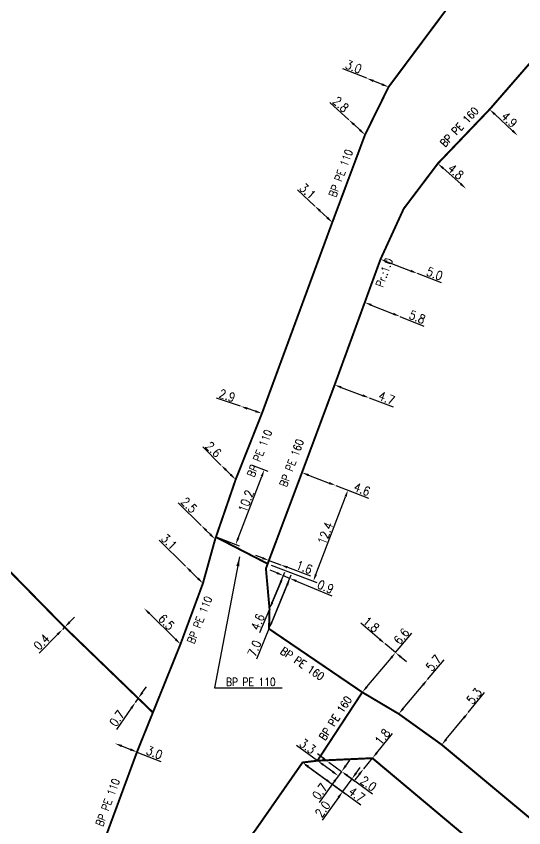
# Model space of a CAD drawing. Header units: millimetres. Extents: x 184998 to 186003, y 126995 to 128002.
# Drawn here: x 185607.6 to 185672.2, y 127689.2 to 127792.5 of the extents above; entities that cross this region are included whole.
import ezdxf
from ezdxf.enums import TextEntityAlignment as Align

# ---------------------------------------------------------------- set-up
doc = ezdxf.new("R2010")
doc.units = ezdxf.units.MM
doc.header["$PDMODE"] = 34
doc.linetypes.add('L_25_PE', pattern=[2000, 1000, 1000])
doc.layers.get('DEFPOINTS').update_dxf_attribs({"linetype": 'CONTINUOUS'})
doc.layers.add('L_150', color=1, linetype='CONTINUOUS')
doc.styles.get("Standard").update_dxf_attribs({"font": 'romans.shx', "width": 0.85})
doc.dimstyles.get("Standard").update_dxf_attribs({"dimtxt": 1.5, "dimasz": 1.2, "dimexe": 0.625, "dimexo": 0.625, "dimgap": 0.25, "dimtad": 1, "dimdec": 1, "dimzin": 0, "dimdsep": 46, "dimtxsty": 'Standard', "dimcen": -0.5, "dimadec": 0, "dimazin": 0, "dimtfac": 1, "dimtdec": 1, "dimtmove": 0, "dimatfit": 3, "dimfxl": 0, "dimtolj": 1, "dimtzin": 0, "dimarcsym": 0})

# ---------------------------------------------------------------- blocks, each defined once
blk = doc.blocks.new('*D429')
at = {"layer": 'DEFPOINTS', "color": 0, "linetype": 'Continuous', "transparency": 16777216}
for p in [(185652.22, 127784.65), (185652.22, 127784.65), (185655.01, 127783.54)]:
    blk.add_point(p, dxfattribs=at)
at = {"layer": 'L_150', "color": 0, "linetype": 'Continuous', "lineweight": -2, "transparency": 16777216}
for p, q in [((185652.22, 127784.65), (185649.17, 127785.85)), ((185654.17, 127783.87), (185653.05, 127784.31))]:
    blk.add_line(p, q, dxfattribs=at)
at = {"layer": 'L_150', "color": 0, "linetype": 'Continuous', "transparency": 16777216}
for points in [[(185653.11, 127784.45), (185653, 127784.18), (185652.22, 127784.65)], [(185654.22, 127784.01), (185654.11, 127783.73), (185655.01, 127783.54)]]:
    blk.add_solid(points, dxfattribs=at)
at = {"layer": 'L_150', "color": 0, "linetype": 'Continuous', "transparency": 16777216, "insert": (185650.55, 127786.11), "char_height": 1.125, "attachment_point": 5, "rotation": 338.4624}
blk.add_mtext('\\A1;3.0', dxfattribs=at)
blk = doc.blocks.new('*D430')
at = {"layer": 'DEFPOINTS', "color": 0, "linetype": 'Continuous', "transparency": 16777216}
for p in [(185667.87, 127780.68), (185671.45, 127777.35), (185671.45, 127777.35)]:
    blk.add_point(p, dxfattribs=at)
at = {"layer": 'L_150', "color": 0, "linetype": 'Continuous', "lineweight": -2, "transparency": 16777216}
blk.add_line((185668.52, 127780.07), (185670.79, 127777.96), dxfattribs=at)
at = {"layer": 'L_150', "color": 0, "linetype": 'Continuous', "transparency": 16777216}
for points in [[(185668.63, 127780.18), (185668.42, 127779.96), (185667.87, 127780.68)], [(185670.9, 127778.07), (185670.69, 127777.85), (185671.45, 127777.35)]]:
    blk.add_solid(points, dxfattribs=at)
at = {"layer": 'L_150', "color": 0, "linetype": 'Continuous', "transparency": 16777216, "insert": (185670.37, 127779.38), "char_height": 1.125, "attachment_point": 5, "rotation": 317.0753}
blk.add_mtext('\\A1;4.9', dxfattribs=at)
blk = doc.blocks.new('*D431')
at = {"layer": 'DEFPOINTS', "color": 0, "linetype": 'Continuous', "transparency": 16777216}
for p in [(185649.95, 127779.35), (185649.95, 127779.35), (185652.01, 127777.45)]:
    blk.add_point(p, dxfattribs=at)
at = {"layer": 'L_150', "color": 0, "linetype": 'Continuous', "lineweight": -2, "transparency": 16777216}
for p, q in [((185649.95, 127779.35), (185647.54, 127781.57)), ((185651.35, 127778.06), (185650.61, 127778.74))]:
    blk.add_line(p, q, dxfattribs=at)
at = {"layer": 'L_150', "color": 0, "linetype": 'Continuous', "transparency": 16777216}
for points in [[(185650.72, 127778.85), (185650.51, 127778.63), (185649.95, 127779.35)], [(185651.45, 127778.17), (185651.25, 127777.95), (185652.01, 127777.45)]]:
    blk.add_solid(points, dxfattribs=at)
at = {"layer": 'L_150', "color": 0, "linetype": 'Continuous', "transparency": 16777216, "insert": (185648.92, 127781.32), "char_height": 1.125, "attachment_point": 5, "rotation": 317.32}
blk.add_mtext('\\A1;2.8', dxfattribs=at)
blk = doc.blocks.new('*D432')
at = {"layer": 'DEFPOINTS', "color": 0, "linetype": 'Continuous', "transparency": 16777216}
for p in [(185645.62, 127768.38), (185645.62, 127768.38), (185647.84, 127766.3)]:
    blk.add_point(p, dxfattribs=at)
at = {"layer": 'L_150', "color": 0, "linetype": 'Continuous', "lineweight": -2, "transparency": 16777216}
for p, q in [((185645.62, 127768.38), (185643.42, 127770.44)), ((185647.19, 127766.91), (185646.27, 127767.77)), ((185648.16, 127766.64), (185648.16, 127766.64))]:
    blk.add_line(p, q, dxfattribs=at)
at = {"layer": 'L_150', "color": 0, "linetype": 'Continuous', "transparency": 16777216}
for points in [[(185646.38, 127767.88), (185646.17, 127767.66), (185645.62, 127768.38)], [(185647.29, 127767.02), (185647.08, 127766.8), (185647.84, 127766.3)]]:
    blk.add_solid(points, dxfattribs=at)
at = {"layer": 'L_150', "color": 0, "linetype": 'Continuous', "transparency": 16777216, "insert": (185644.7, 127770.26), "char_height": 1.125, "attachment_point": 5, "rotation": 316.9042}
blk.add_mtext('\\A1;3.1', dxfattribs=at)
blk = doc.blocks.new('*D433')
at = {"layer": 'DEFPOINTS', "color": 0, "linetype": 'Continuous', "transparency": 16777216}
for p in [(185661.28, 127773.79), (185664.87, 127770.59), (185664.87, 127770.59)]:
    blk.add_point(p, dxfattribs=at)
at = {"layer": 'L_150', "color": 0, "linetype": 'Continuous', "lineweight": -2, "transparency": 16777216}
blk.add_line((185661.95, 127773.19), (185664.19, 127771.19), dxfattribs=at)
at = {"layer": 'L_150', "color": 0, "linetype": 'Continuous', "transparency": 16777216}
for points in [[(185662.05, 127773.3), (185661.85, 127773.08), (185661.28, 127773.79)], [(185664.29, 127771.31), (185664.09, 127771.08), (185664.87, 127770.59)]]:
    blk.add_solid(points, dxfattribs=at)
at = {"layer": 'L_150', "color": 0, "linetype": 'Continuous', "transparency": 16777216, "insert": (185663.57, 127772.75), "char_height": 1.125, "attachment_point": 5, "rotation": 318.322}
blk.add_mtext('\\A1;4.8', dxfattribs=at)
blk = doc.blocks.new('*D434')
at = {"layer": 'DEFPOINTS', "color": 0, "linetype": 'Continuous', "transparency": 16777216}
for p in [(185653.98, 127761.6), (185658.65, 127759.81), (185658.65, 127759.81)]:
    blk.add_point(p, dxfattribs=at)
at = {"layer": 'L_150', "color": 0, "linetype": 'Continuous', "lineweight": -2, "transparency": 16777216}
for p, q in [((185654.82, 127761.28), (185657.81, 127760.13)), ((185658.65, 127759.81), (185661.71, 127758.63))]:
    blk.add_line(p, q, dxfattribs=at)
at = {"layer": 'L_150', "color": 0, "linetype": 'Continuous', "transparency": 16777216}
for points in [[(185654.88, 127761.42), (185654.77, 127761.14), (185653.98, 127761.6)], [(185657.87, 127760.27), (185657.76, 127759.99), (185658.65, 127759.81)]]:
    blk.add_solid(points, dxfattribs=at)
at = {"layer": 'L_150', "color": 0, "linetype": 'Continuous', "transparency": 16777216, "insert": (185660.87, 127759.76), "char_height": 1.125, "attachment_point": 5, "rotation": 338.9737}
blk.add_mtext('\\A1;5.0', dxfattribs=at)
blk = doc.blocks.new('*D435')
at = {"layer": 'DEFPOINTS', "color": 0, "linetype": 'Continuous', "transparency": 16777216}
for p in [(185651.98, 127756.11), (185656.45, 127754.32), (185656.45, 127754.32)]:
    blk.add_point(p, dxfattribs=at)
at = {"layer": 'L_150', "color": 0, "linetype": 'Continuous', "lineweight": -2, "transparency": 16777216}
for p, q in [((185652.81, 127755.77), (185655.61, 127754.65)), ((185656.45, 127754.32), (185659.49, 127753.1))]:
    blk.add_line(p, q, dxfattribs=at)
at = {"layer": 'L_150', "color": 0, "linetype": 'Continuous', "transparency": 16777216}
for points in [[(185652.87, 127755.91), (185652.76, 127755.64), (185651.98, 127756.11)], [(185655.67, 127754.79), (185655.55, 127754.51), (185656.45, 127754.32)]]:
    blk.add_solid(points, dxfattribs=at)
at = {"layer": 'L_150', "color": 0, "linetype": 'Continuous', "transparency": 16777216, "insert": (185658.66, 127754.24), "char_height": 1.125, "attachment_point": 5, "rotation": 338.1581}
blk.add_mtext('\\A1;5.8', dxfattribs=at)
blk = doc.blocks.new('*D436')
at = {"layer": 'DEFPOINTS', "color": 0, "linetype": 'Continuous', "transparency": 16777216}
for p in [(185648.14, 127745.61), (185652.54, 127743.96), (185652.54, 127743.96)]:
    blk.add_point(p, dxfattribs=at)
at = {"layer": 'L_150', "color": 0, "linetype": 'Continuous', "lineweight": -2, "transparency": 16777216}
for p, q in [((185648.98, 127745.29), (185651.7, 127744.27)), ((185652.54, 127743.96), (185655.61, 127742.81))]:
    blk.add_line(p, q, dxfattribs=at)
at = {"layer": 'L_150', "color": 0, "linetype": 'Continuous', "transparency": 16777216}
for points in [[(185649.03, 127745.43), (185648.93, 127745.15), (185648.14, 127745.61)], [(185651.75, 127744.41), (185651.64, 127744.13), (185652.54, 127743.96)]]:
    blk.add_solid(points, dxfattribs=at)
at = {"layer": 'L_150', "color": 0, "linetype": 'Continuous', "transparency": 16777216, "insert": (185654.76, 127743.93), "char_height": 1.125, "attachment_point": 5, "rotation": 339.4594}
blk.add_mtext('\\A1;4.7', dxfattribs=at)
blk = doc.blocks.new('*D437')
at = {"layer": 'DEFPOINTS', "color": 0, "linetype": 'Continuous', "transparency": 16777216}
for p in [(185643.98, 127734.44), (185648.29, 127732.79), (185648.29, 127732.79)]:
    blk.add_point(p, dxfattribs=at)
at = {"layer": 'L_150', "color": 0, "linetype": 'Continuous', "lineweight": -2, "transparency": 16777216}
for p, q in [((185643.81, 127734), (185643.81, 127734)), ((185644.82, 127734.12), (185647.45, 127733.11)), ((185648.12, 127732.35), (185648.12, 127732.35)), ((185648.29, 127732.79), (185652.46, 127731.19))]:
    blk.add_line(p, q, dxfattribs=at)
at = {"layer": 'L_150', "color": 0, "linetype": 'Continuous', "transparency": 16777216}
for points in [[(185644.87, 127734.26), (185644.76, 127733.98), (185643.98, 127734.44)], [(185647.5, 127733.25), (185647.4, 127732.97), (185648.29, 127732.79)]]:
    blk.add_solid(points, dxfattribs=at)
at = {"layer": 'L_150', "color": 0, "linetype": 'Continuous', "transparency": 16777216, "insert": (185651.62, 127732.31), "char_height": 1.125, "attachment_point": 5, "rotation": 339.0309}
blk.add_mtext('\\A1;4.6', dxfattribs=at)
blk = doc.blocks.new('*D438')
at = {"layer": 'DEFPOINTS', "color": 0, "linetype": 'Continuous', "transparency": 16777216}
for p in [(185648.29, 127732.8), (185649.84, 127732.21), (185639.61, 127722.83)]:
    blk.add_point(p, dxfattribs=at)
at = {"layer": 'L_150', "color": 0, "linetype": 'Continuous', "lineweight": -2, "transparency": 16777216}
for p, q in [((185648.73, 127732.63), (185650.28, 127732.04)), ((185645.75, 127721.46), (185649.52, 127731.37)), ((185640.05, 127722.66), (185645.87, 127720.45))]:
    blk.add_line(p, q, dxfattribs=at)
at = {"layer": 'L_150', "color": 0, "linetype": 'Continuous', "transparency": 16777216}
for points in [[(185649.38, 127731.42), (185649.66, 127731.32), (185649.84, 127732.21)], [(185645.61, 127721.51), (185645.89, 127721.41), (185645.43, 127720.62)]]:
    blk.add_solid(points, dxfattribs=at)
at = {"layer": 'L_150', "color": 0, "linetype": 'Continuous', "transparency": 16777216, "insert": (185646.95, 127726.71), "char_height": 1.125, "attachment_point": 5, "rotation": 69.1825}
blk.add_mtext('\\A1;12.4', dxfattribs=at)
blk = doc.blocks.new('*D439')
at = {"layer": 'DEFPOINTS', "color": 0, "linetype": 'Continuous', "transparency": 16777216}
for p in [(185636.17, 127742.88), (185636.17, 127742.88), (185638.88, 127741.97)]:
    blk.add_point(p, dxfattribs=at)
at = {"layer": 'L_150', "color": 0, "linetype": 'Continuous', "lineweight": -2, "transparency": 16777216}
for p, q in [((185636.17, 127742.88), (185633.11, 127743.91)), ((185638.02, 127742.26), (185637.03, 127742.6))]:
    blk.add_line(p, q, dxfattribs=at)
at = {"layer": 'L_150', "color": 0, "linetype": 'Continuous', "transparency": 16777216}
for points in [[(185637.08, 127742.74), (185636.98, 127742.45), (185636.17, 127742.88)], [(185638.07, 127742.4), (185637.98, 127742.12), (185638.88, 127741.97)]]:
    blk.add_solid(points, dxfattribs=at)
at = {"layer": 'L_150', "color": 0, "linetype": 'Continuous', "transparency": 16777216, "insert": (185634.46, 127744.25), "char_height": 1.125, "attachment_point": 5, "rotation": 341.4109}
blk.add_mtext('\\A1;2.9', dxfattribs=at)
blk = doc.blocks.new('*D440')
at = {"layer": 'DEFPOINTS', "color": 0, "linetype": 'Continuous', "transparency": 16777216}
for p in [(185633.67, 127735.39), (185633.67, 127735.39), (185635.54, 127733.56)]:
    blk.add_point(p, dxfattribs=at)
at = {"layer": 'L_150', "color": 0, "linetype": 'Continuous', "lineweight": -2, "transparency": 16777216}
for p, q in [((185633.67, 127735.39), (185631.34, 127737.7)), ((185634.9, 127734.19), (185634.31, 127734.76))]:
    blk.add_line(p, q, dxfattribs=at)
at = {"layer": 'L_150', "color": 0, "linetype": 'Continuous', "transparency": 16777216}
for points in [[(185634.42, 127734.87), (185634.21, 127734.66), (185633.67, 127735.39)], [(185635, 127734.29), (185634.79, 127734.08), (185635.54, 127733.56)]]:
    blk.add_solid(points, dxfattribs=at)
at = {"layer": 'L_150', "color": 0, "linetype": 'Continuous', "transparency": 16777216, "insert": (185632.71, 127737.39), "char_height": 1.125, "attachment_point": 5, "rotation": 315.4266}
blk.add_mtext('\\A1;2.6', dxfattribs=at)
blk = doc.blocks.new('*D441')
at = {"layer": 'DEFPOINTS', "color": 0, "linetype": 'Continuous', "transparency": 16777216}
for p in [(185631.15, 127727.71), (185631.15, 127727.71), (185632.93, 127725.96)]:
    blk.add_point(p, dxfattribs=at)
at = {"layer": 'L_150', "color": 0, "linetype": 'Continuous', "lineweight": -2, "transparency": 16777216}
for p, q in [((185631.15, 127727.71), (185628.22, 127730.6)), ((185632.29, 127726.59), (185631.79, 127727.08))]:
    blk.add_line(p, q, dxfattribs=at)
at = {"layer": 'L_150', "color": 0, "linetype": 'Continuous', "transparency": 16777216}
for points in [[(185631.9, 127727.19), (185631.69, 127726.98), (185631.15, 127727.71)], [(185632.39, 127726.7), (185632.18, 127726.48), (185632.93, 127725.96)]]:
    blk.add_solid(points, dxfattribs=at)
at = {"layer": 'L_150', "color": 0, "linetype": 'Continuous', "transparency": 16777216, "insert": (185629.6, 127730.3), "char_height": 1.125, "attachment_point": 5, "rotation": 315.4266}
blk.add_mtext('\\A1;2.5', dxfattribs=at)
blk = doc.blocks.new('*D442')
at = {"layer": 'DEFPOINTS', "color": 0, "linetype": 'Continuous', "transparency": 16777216}
for p in [(185637.2, 127735.56), (185639.18, 127734.8), (185633.02, 127726.23)]:
    blk.add_point(p, dxfattribs=at)
at = {"layer": 'L_150', "color": 0, "linetype": 'Continuous', "lineweight": -2, "transparency": 16777216}
for p, q in [((185637.64, 127735.39), (185639.62, 127734.63)), ((185635.86, 127726.11), (185638.86, 127733.96)), ((185633.46, 127726.07), (185635.98, 127725.1))]:
    blk.add_line(p, q, dxfattribs=at)
at = {"layer": 'L_150', "color": 0, "linetype": 'Continuous', "transparency": 16777216}
for points in [[(185638.72, 127734.01), (185639, 127733.9), (185639.18, 127734.8)], [(185635.72, 127726.17), (185636, 127726.06), (185635.54, 127725.27)]]:
    blk.add_solid(points, dxfattribs=at)
at = {"layer": 'L_150', "color": 0, "linetype": 'Continuous', "transparency": 16777216, "insert": (185636.86, 127730.81), "char_height": 1.125, "attachment_point": 5, "rotation": 69.0651}
blk.add_mtext('\\A1;10.2', dxfattribs=at)
blk = doc.blocks.new('*D443')
at = {"layer": 'DEFPOINTS', "color": 0, "linetype": 'Continuous', "transparency": 16777216}
for p in [(185639.77, 127723.25), (185641.27, 127722.69), (185641.27, 127722.69)]:
    blk.add_point(p, dxfattribs=at)
at = {"layer": 'L_150', "color": 0, "linetype": 'Continuous', "lineweight": -2, "transparency": 16777216}
for p, q in [((185638.93, 127723.57), (185638.09, 127723.88)), ((185639.77, 127723.25), (185641.27, 127722.69)), ((185639.61, 127722.81), (185639.61, 127722.81)), ((185641.11, 127722.25), (185641.11, 127722.25)), ((185642.12, 127722.38), (185645.06, 127721.28))]:
    blk.add_line(p, q, dxfattribs=at)
at = {"layer": 'L_150', "color": 0, "linetype": 'Continuous', "transparency": 16777216}
for points in [[(185638.98, 127723.71), (185638.88, 127723.42), (185639.77, 127723.25)], [(185642.17, 127722.52), (185642.06, 127722.24), (185641.27, 127722.69)]]:
    blk.add_solid(points, dxfattribs=at)
at = {"layer": 'L_150', "color": 0, "linetype": 'Continuous', "transparency": 16777216, "insert": (185644.27, 127722.38), "char_height": 1.125, "attachment_point": 5, "rotation": 339.582}
blk.add_mtext('\\A1;1.6', dxfattribs=at)
blk = doc.blocks.new('*D444')
at = {"layer": 'DEFPOINTS', "color": 0, "linetype": 'Continuous', "transparency": 16777216}
for p in [(185641.61, 127721.32), (185641.61, 127721.32), (185639.85, 127717.07)]:
    blk.add_point(p, dxfattribs=at)
at = {"layer": 'L_150', "color": 0, "linetype": 'Continuous', "lineweight": -2, "transparency": 16777216}
for p, q in [((185641.27, 127720.49), (185640.19, 127717.9)), ((185639.85, 127717.07), (185638.59, 127714.04))]:
    blk.add_line(p, q, dxfattribs=at)
at = {"layer": 'L_150', "color": 0, "linetype": 'Continuous', "transparency": 16777216}
for points in [[(185641.13, 127720.55), (185641.41, 127720.43), (185641.61, 127721.32)], [(185640.06, 127717.96), (185640.33, 127717.84), (185639.85, 127717.07)]]:
    blk.add_solid(points, dxfattribs=at)
at = {"layer": 'L_150', "color": 0, "linetype": 'Continuous', "transparency": 16777216, "insert": (185638.36, 127715.43), "char_height": 1.125, "attachment_point": 5, "rotation": 67.4658}
blk.add_mtext('\\A1;4.6', dxfattribs=at)
blk = doc.blocks.new('*D445')
at = {"layer": 'DEFPOINTS', "color": 0, "linetype": 'Continuous', "transparency": 16777216}
for p in [(185641.61, 127721.32), (185639.85, 127717.07), (185639.78, 127714.55)]:
    blk.add_point(p, dxfattribs=at)
at = {"layer": 'L_150', "color": 0, "linetype": 'Continuous', "lineweight": -2, "transparency": 16777216}
for p, q in [((185640.78, 127721.66), (185639.95, 127722.01)), ((185639.96, 127714.99), (185642.62, 127721.41)), ((185640.03, 127717.5), (185641.79, 127721.75)), ((185641.61, 127721.32), (185642.44, 127720.97)), ((185643.27, 127720.63), (185647.78, 127718.76))]:
    blk.add_line(p, q, dxfattribs=at)
at = {"layer": 'L_150', "color": 0, "linetype": 'Continuous', "transparency": 16777216}
for points in [[(185640.84, 127721.8), (185640.72, 127721.53), (185641.61, 127721.32)], [(185643.33, 127720.77), (185643.22, 127720.49), (185642.44, 127720.97)]]:
    blk.add_solid(points, dxfattribs=at)
at = {"layer": 'L_150', "color": 0, "linetype": 'Continuous', "transparency": 16777216, "insert": (185646.99, 127719.9), "char_height": 1.125, "attachment_point": 5, "rotation": 337.4658}
blk.add_mtext('\\A1;0.9', dxfattribs=at)
blk = doc.blocks.new('*D446')
at = {"layer": 'DEFPOINTS', "color": 0, "linetype": 'Continuous', "transparency": 16777216}
for p in [(185642.44, 127720.97), (185642.44, 127720.97), (185639.78, 127714.55)]:
    blk.add_point(p, dxfattribs=at)
at = {"layer": 'L_150', "color": 0, "linetype": 'Continuous', "lineweight": -2, "transparency": 16777216}
for p, q in [((185642.1, 127720.14), (185640.13, 127715.39)), ((185639.78, 127714.55), (185638.17, 127710.67))]:
    blk.add_line(p, q, dxfattribs=at)
at = {"layer": 'L_150', "color": 0, "linetype": 'Continuous', "transparency": 16777216}
for points in [[(185641.96, 127720.2), (185642.24, 127720.09), (185642.44, 127720.97)], [(185639.99, 127715.44), (185640.26, 127715.33), (185639.78, 127714.55)]]:
    blk.add_solid(points, dxfattribs=at)
at = {"layer": 'L_150', "color": 0, "linetype": 'Continuous', "transparency": 16777216, "insert": (185637.93, 127712.06), "char_height": 1.125, "attachment_point": 5, "rotation": 67.4658}
blk.add_mtext('\\A1;7.0', dxfattribs=at)
blk = doc.blocks.new('*D447')
at = {"layer": 'DEFPOINTS', "color": 0, "linetype": 'Continuous', "transparency": 16777216}
for p in [(185654.56, 127712.65), (185654.56, 127712.65), (185655.9, 127711.52)]:
    blk.add_point(p, dxfattribs=at)
at = {"layer": 'L_150', "color": 0, "linetype": 'Continuous', "lineweight": -2, "transparency": 16777216}
for p, q in [((185653.87, 127713.23), (185651.46, 127715.25)), ((185655.9, 127711.52), (185654.56, 127712.65)), ((185656.59, 127710.95), (185657.28, 127710.37))]:
    blk.add_line(p, q, dxfattribs=at)
at = {"layer": 'L_150', "color": 0, "linetype": 'Continuous', "transparency": 16777216}
for points in [[(185653.96, 127713.34), (185653.77, 127713.11), (185654.56, 127712.65)], [(185656.68, 127711.06), (185656.49, 127710.83), (185655.9, 127711.52)]]:
    blk.add_solid(points, dxfattribs=at)
at = {"layer": 'L_150', "color": 0, "linetype": 'Continuous', "transparency": 16777216, "insert": (185652.8, 127715.1), "char_height": 1.125, "attachment_point": 5, "rotation": 320.0085}
blk.add_mtext('\\A1;1.8', dxfattribs=at)
blk = doc.blocks.new('*D448')
at = {"layer": 'DEFPOINTS', "color": 0, "linetype": 'Continuous', "transparency": 16777216}
for p in [(185655.9, 127711.52), (185655.9, 127711.52), (185651.66, 127706.47)]:
    blk.add_point(p, dxfattribs=at)
at = {"layer": 'L_150', "color": 0, "linetype": 'Continuous', "lineweight": -2, "transparency": 16777216}
for p, q in [((185655.9, 127711.52), (185657.98, 127714)), ((185652.24, 127707.16), (185655.32, 127710.83))]:
    blk.add_line(p, q, dxfattribs=at)
at = {"layer": 'L_150', "color": 0, "linetype": 'Continuous', "transparency": 16777216}
for points in [[(185655.21, 127710.93), (185655.44, 127710.74), (185655.9, 127711.52)], [(185652.12, 127707.25), (185652.35, 127707.06), (185651.66, 127706.47)]]:
    blk.add_solid(points, dxfattribs=at)
at = {"layer": 'L_150', "color": 0, "linetype": 'Continuous', "transparency": 16777216, "insert": (185656.65, 127713.59), "char_height": 1.125, "attachment_point": 5, "rotation": 50.0085}
blk.add_mtext('\\A1;6.6', dxfattribs=at)
blk = doc.blocks.new('*D466')
at = {"layer": 'DEFPOINTS', "color": 0, "linetype": 'Continuous', "transparency": 16777216}
for p in [(185649.03, 127696.38), (185649.03, 127696.38), (185648.62, 127695.82)]:
    blk.add_point(p, dxfattribs=at)
at = {"layer": 'L_150', "color": 0, "linetype": 'Continuous', "lineweight": -2, "transparency": 16777216}
for p, q in [((185649.56, 127697.11), (185650.09, 127697.84)), ((185649.03, 127696.38), (185648.62, 127695.82)), ((185648.09, 127695.09), (185646.17, 127692.44))]:
    blk.add_line(p, q, dxfattribs=at)
at = {"layer": 'L_150', "color": 0, "linetype": 'Continuous', "transparency": 16777216}
for points in [[(185649.44, 127697.2), (185649.68, 127697.03), (185649.03, 127696.38)], [(185647.97, 127695.18), (185648.21, 127695), (185648.62, 127695.82)]]:
    blk.add_solid(points, dxfattribs=at)
at = {"layer": 'L_150', "color": 0, "linetype": 'Continuous', "transparency": 16777216, "insert": (185646.26, 127693.84), "char_height": 1.125, "attachment_point": 5, "rotation": 54.0516}
blk.add_mtext('\\A1;0.7', dxfattribs=at)
blk = doc.blocks.new('*D467')
at = {"layer": 'DEFPOINTS', "color": 0, "linetype": 'Continuous', "transparency": 16777216}
for p in [(185645.95, 127697.76), (185649.03, 127696.38), (185648.62, 127695.82)]:
    blk.add_point(p, dxfattribs=at)
at = {"layer": 'L_150', "color": 0, "linetype": 'Continuous', "lineweight": -2, "transparency": 16777216}
for p, q in [((185645.95, 127697.76), (185643.29, 127699.68)), ((185647.89, 127696.35), (185646.68, 127697.23)), ((185648.75, 127696.01), (185648.34, 127695.44))]:
    blk.add_line(p, q, dxfattribs=at)
at = {"layer": 'L_150', "color": 0, "linetype": 'Continuous', "transparency": 16777216}
for points in [[(185646.76, 127697.35), (185646.59, 127697.11), (185645.95, 127697.76)], [(185647.98, 127696.47), (185647.8, 127696.23), (185648.62, 127695.82)]]:
    blk.add_solid(points, dxfattribs=at)
at = {"layer": 'L_150', "color": 0, "linetype": 'Continuous', "transparency": 16777216, "insert": (185644.7, 127699.59), "char_height": 1.125, "attachment_point": 5, "rotation": 324.0516}
blk.add_mtext('\\A1;3.3', dxfattribs=at)
blk = doc.blocks.new('*D468')
at = {"layer": 'DEFPOINTS', "color": 0, "linetype": 'Continuous', "transparency": 16777216}
for p in [(185644.05, 127697.53), (185649.03, 127696.38), (185650.33, 127695.44)]:
    blk.add_point(p, dxfattribs=at)
at = {"layer": 'L_150', "color": 0, "linetype": 'Continuous', "lineweight": -2, "transparency": 16777216}
for p, q in [((185644.43, 127697.25), (185649.54, 127693.54)), ((185649.41, 127696.11), (185650.71, 127695.16)), ((185650.86, 127696.17), (185651.39, 127696.9)), ((185650.33, 127695.44), (185649.16, 127693.82)), ((185648.63, 127693.09), (185646.53, 127690.19))]:
    blk.add_line(p, q, dxfattribs=at)
at = {"layer": 'L_150', "color": 0, "linetype": 'Continuous', "transparency": 16777216}
for points in [[(185650.74, 127696.26), (185650.98, 127696.08), (185650.33, 127695.44)], [(185648.51, 127693.18), (185648.75, 127693), (185649.16, 127693.82)]]:
    blk.add_solid(points, dxfattribs=at)
at = {"layer": 'L_150', "color": 0, "linetype": 'Continuous', "transparency": 16777216, "insert": (185646.62, 127691.59), "char_height": 1.125, "attachment_point": 5, "rotation": 54.0516}
blk.add_mtext('\\A1;2.0', dxfattribs=at)
blk = doc.blocks.new('*D469')
at = {"layer": 'DEFPOINTS', "color": 0, "linetype": 'Continuous', "transparency": 16777216}
for p in [(185644.05, 127697.53), (185647.86, 127694.77), (185647.86, 127694.77)]:
    blk.add_point(p, dxfattribs=at)
at = {"layer": 'L_150', "color": 0, "linetype": 'Continuous', "lineweight": -2, "transparency": 16777216}
for p, q in [((185643.78, 127697.15), (185643.78, 127697.15)), ((185644.78, 127697), (185647.13, 127695.29)), ((185647.58, 127694.39), (185647.58, 127694.39)), ((185647.86, 127694.77), (185651.47, 127692.14))]:
    blk.add_line(p, q, dxfattribs=at)
at = {"layer": 'L_150', "color": 0, "linetype": 'Continuous', "transparency": 16777216}
for points in [[(185644.87, 127697.12), (185644.69, 127696.88), (185644.05, 127697.53)], [(185647.21, 127695.42), (185647.04, 127695.17), (185647.86, 127694.77)]]:
    blk.add_solid(points, dxfattribs=at)
at = {"layer": 'L_150', "color": 0, "linetype": 'Continuous', "transparency": 16777216, "insert": (185650.95, 127693.45), "char_height": 1.125, "attachment_point": 5, "rotation": 324.0516}
blk.add_mtext('\\A1;4.7', dxfattribs=at)
blk = doc.blocks.new('*D472')
at = {"layer": 'DEFPOINTS', "color": 0, "linetype": 'Continuous', "transparency": 16777216}
for p in [(185620.18, 127699.96), (185620.18, 127699.96), (185622.97, 127698.86)]:
    blk.add_point(p, dxfattribs=at)
at = {"layer": 'L_150', "color": 0, "linetype": 'Continuous', "lineweight": -2, "transparency": 16777216}
for p, q in [((185621.02, 127699.63), (185622.14, 127699.19)), ((185622.97, 127698.86), (185626.02, 127697.65))]:
    blk.add_line(p, q, dxfattribs=at)
at = {"layer": 'L_150', "color": 0, "linetype": 'Continuous', "transparency": 16777216}
for points in [[(185621.08, 127699.77), (185620.97, 127699.49), (185620.18, 127699.96)], [(185622.19, 127699.33), (185622.08, 127699.05), (185622.97, 127698.86)]]:
    blk.add_solid(points, dxfattribs=at)
at = {"layer": 'L_150', "color": 0, "linetype": 'Continuous', "transparency": 16777216, "insert": (185625.19, 127698.79), "char_height": 1.125, "attachment_point": 5, "rotation": 338.4701}
blk.add_mtext('\\A1;3.0', dxfattribs=at)
blk = doc.blocks.new('*D489')
at = {"layer": 'DEFPOINTS', "color": 0, "linetype": 'Continuous', "transparency": 16777216}
for p in [(185629.16, 127722.52), (185629.16, 127722.52), (185631.37, 127720.34)]:
    blk.add_point(p, dxfattribs=at)
at = {"layer": 'L_150', "color": 0, "linetype": 'Continuous', "lineweight": -2, "transparency": 16777216}
for p, q in [((185629.16, 127722.52), (185625.79, 127725.84)), ((185628.83, 127722.18), (185628.83, 127722.18)), ((185630.73, 127720.97), (185629.8, 127721.89)), ((185631.04, 127720.01), (185631.04, 127720.01))]:
    blk.add_line(p, q, dxfattribs=at)
at = {"layer": 'L_150', "color": 0, "linetype": 'Continuous', "transparency": 16777216}
for points in [[(185629.91, 127721.99), (185629.7, 127721.78), (185629.16, 127722.52)], [(185630.84, 127721.08), (185630.62, 127720.87), (185631.37, 127720.34)]]:
    blk.add_solid(points, dxfattribs=at)
at = {"layer": 'L_150', "color": 0, "linetype": 'Continuous', "transparency": 16777216, "insert": (185627.06, 127725.64), "char_height": 1.125, "attachment_point": 5, "rotation": 315.4266}
blk.add_mtext('\\A1;3.1', dxfattribs=at)
blk = doc.blocks.new('*D490')
at = {"layer": 'DEFPOINTS', "color": 0, "linetype": 'Continuous', "transparency": 16777216}
for p in [(185623.88, 127717.16), (185623.88, 127717.16), (185628.51, 127712.6)]:
    blk.add_point(p, dxfattribs=at)
at = {"layer": 'L_150', "color": 0, "linetype": 'Continuous', "lineweight": -2, "transparency": 16777216}
blk.add_line((185627.87, 127713.23), (185624.52, 127716.53), dxfattribs=at)
at = {"layer": 'L_150', "color": 0, "linetype": 'Continuous', "transparency": 16777216}
for points in [[(185624.63, 127716.63), (185624.42, 127716.42), (185623.88, 127717.16)], [(185627.98, 127713.34), (185627.77, 127713.12), (185628.51, 127712.6)]]:
    blk.add_solid(points, dxfattribs=at)
at = {"layer": 'L_150', "color": 0, "linetype": 'Continuous', "transparency": 16777216, "insert": (185626.72, 127715.41), "char_height": 1.125, "attachment_point": 5, "rotation": 315.4266}
blk.add_mtext('\\A1;6.5', dxfattribs=at)
blk = doc.blocks.new('*D530')
at = {"layer": 'DEFPOINTS', "color": 0, "linetype": 'Continuous', "transparency": 16777216}
for p in [(185659.97, 127708.11), (185659.97, 127708.11), (185656.3, 127703.72)]:
    blk.add_point(p, dxfattribs=at)
at = {"layer": 'L_150', "color": 0, "linetype": 'Continuous', "lineweight": -2, "transparency": 16777216}
for p, q in [((185659.97, 127708.11), (185662.08, 127710.62)), ((185656.88, 127704.41), (185659.4, 127707.42))]:
    blk.add_line(p, q, dxfattribs=at)
at = {"layer": 'L_150', "color": 0, "linetype": 'Continuous', "transparency": 16777216}
for points in [[(185659.28, 127707.51), (185659.51, 127707.32), (185659.97, 127708.11)], [(185656.76, 127704.51), (185656.99, 127704.32), (185656.3, 127703.72)]]:
    blk.add_solid(points, dxfattribs=at)
at = {"layer": 'L_150', "color": 0, "linetype": 'Continuous', "transparency": 16777216, "insert": (185660.74, 127710.19), "char_height": 1.125, "attachment_point": 5, "rotation": 50.0085}
blk.add_mtext('\\A1;5.7', dxfattribs=at)
blk = doc.blocks.new('*D531')
at = {"layer": 'DEFPOINTS', "color": 0, "linetype": 'Continuous', "transparency": 16777216}
for p in [(185665.16, 127703.9), (185665.16, 127703.9), (185661.78, 127699.79)]:
    blk.add_point(p, dxfattribs=at)
at = {"layer": 'L_150', "color": 0, "linetype": 'Continuous', "lineweight": -2, "transparency": 16777216}
for p, q in [((185665.16, 127703.9), (185667.24, 127706.43)), ((185662.36, 127700.48), (185664.59, 127703.2))]:
    blk.add_line(p, q, dxfattribs=at)
at = {"layer": 'L_150', "color": 0, "linetype": 'Continuous', "transparency": 16777216}
for points in [[(185664.47, 127703.3), (185664.71, 127703.11), (185665.16, 127703.9)], [(185662.24, 127700.58), (185662.47, 127700.39), (185661.78, 127699.79)]]:
    blk.add_solid(points, dxfattribs=at)
at = {"layer": 'L_150', "color": 0, "linetype": 'Continuous', "transparency": 16777216, "insert": (185665.91, 127705.99), "char_height": 1.125, "attachment_point": 5, "rotation": 50.5872}
blk.add_mtext('\\A1;5.3', dxfattribs=at)
blk = doc.blocks.new('*D538')
at = {"layer": 'DEFPOINTS', "color": 0, "linetype": 'Continuous', "transparency": 16777216}
for p in [(185652.95, 127698.08), (185651.84, 127696.72), (185651.84, 127696.72)]:
    blk.add_point(p, dxfattribs=at)
at = {"layer": 'L_150', "color": 0, "linetype": 'Continuous', "lineweight": -2, "transparency": 16777216}
for p, q in [((185653.53, 127698.77), (185655.52, 127701.2)), ((185651.84, 127696.72), (185652.95, 127698.08)), ((185652.59, 127698.37), (185652.59, 127698.37)), ((185651.47, 127697.02), (185651.47, 127697.02)), ((185651.26, 127696.02), (185650.69, 127695.33))]:
    blk.add_line(p, q, dxfattribs=at)
at = {"layer": 'L_150', "color": 0, "linetype": 'Continuous', "transparency": 16777216}
for points in [[(185653.41, 127698.87), (185653.64, 127698.68), (185652.95, 127698.08)], [(185651.15, 127696.12), (185651.38, 127695.93), (185651.84, 127696.72)]]:
    blk.add_solid(points, dxfattribs=at)
at = {"layer": 'L_150', "color": 0, "linetype": 'Continuous', "transparency": 16777216, "insert": (185654.23, 127700.81), "char_height": 1.125, "attachment_point": 5, "rotation": 50.5687}
blk.add_mtext('\\A1;1.8', dxfattribs=at)
blk = doc.blocks.new('*D539')
at = {"layer": 'DEFPOINTS', "color": 0, "linetype": 'Continuous', "transparency": 16777216}
for p in [(185647.39, 127697.57), (185649.03, 127696.38), (185649.03, 127696.38)]:
    blk.add_point(p, dxfattribs=at)
at = {"layer": 'L_150', "color": 0, "linetype": 'Continuous', "lineweight": -2, "transparency": 16777216}
for p, q in [((185646.67, 127698.1), (185645.94, 127698.63)), ((185647.39, 127697.57), (185649.03, 127696.38)), ((185649.76, 127695.86), (185652.96, 127693.53))]:
    blk.add_line(p, q, dxfattribs=at)
at = {"layer": 'L_150', "color": 0, "linetype": 'Continuous', "transparency": 16777216}
for points in [[(185646.75, 127698.22), (185646.58, 127697.98), (185647.39, 127697.57)], [(185649.85, 127695.98), (185649.67, 127695.74), (185649.03, 127696.38)]]:
    blk.add_solid(points, dxfattribs=at)
at = {"layer": 'L_150', "color": 0, "linetype": 'Continuous', "transparency": 16777216, "insert": (185652.44, 127694.84), "char_height": 1.125, "attachment_point": 5, "rotation": 324.0516}
blk.add_mtext('\\A1;2.0', dxfattribs=at)
blk = doc.blocks.new('*D571')
at = {"layer": 'DEFPOINTS', "color": 0, "linetype": 'Continuous', "transparency": 16777216}
for p in [(185623.13, 127705.7), (185622.76, 127705.16), (185622.76, 127705.16)]:
    blk.add_point(p, dxfattribs=at)
at = {"layer": 'L_150', "color": 0, "linetype": 'Continuous', "lineweight": -2, "transparency": 16777216}
for p, q in [((185623.65, 127706.43), (185624.17, 127707.17)), ((185623.13, 127705.7), (185622.76, 127705.16)), ((185622.24, 127704.43), (185620.36, 127701.74))]:
    blk.add_line(p, q, dxfattribs=at)
at = {"layer": 'L_150', "color": 0, "linetype": 'Continuous', "transparency": 16777216}
for points in [[(185623.53, 127706.52), (185623.77, 127706.35), (185623.13, 127705.7)], [(185622.12, 127704.51), (185622.37, 127704.34), (185622.76, 127705.16)]]:
    blk.add_solid(points, dxfattribs=at)
at = {"layer": 'L_150', "color": 0, "linetype": 'Continuous', "transparency": 16777216, "insert": (185620.43, 127703.15), "char_height": 1.125, "attachment_point": 5, "rotation": 54.9804}
blk.add_mtext('\\A1;0.7', dxfattribs=at)
blk = doc.blocks.new('*D811')
at = {"layer": 'DEFPOINTS', "color": 0, "linetype": 'Continuous', "ltscale": 0.5, "transparency": 16777216}
for p in [(185613.76, 127714.75), (185613.48, 127714.47), (185613.48, 127714.47)]:
    blk.add_point(p, dxfattribs=at)
at = {"layer": 'L_150', "color": 0, "linetype": 'Continuous', "lineweight": -2, "ltscale": 0.5, "transparency": 16777216}
for p, q in [((185614.4, 127715.4), (185615.03, 127716.04)), ((185613.76, 127714.75), (185613.48, 127714.47)), ((185612.85, 127713.83), (185610.52, 127711.46))]:
    blk.add_line(p, q, dxfattribs=at)
at = {"layer": 'L_150', "color": 0, "linetype": 'Continuous', "ltscale": 0.5, "transparency": 16777216}
for points in [[(185614.29, 127715.5), (185614.5, 127715.29), (185613.76, 127714.75)], [(185612.74, 127713.93), (185612.96, 127713.72), (185613.48, 127714.47)]]:
    blk.add_solid(points, dxfattribs=at)
at = {"layer": 'L_150', "color": 0, "linetype": 'Continuous', "ltscale": 0.5, "transparency": 16777216, "insert": (185610.83, 127712.85), "char_height": 1.125, "attachment_point": 5, "rotation": 45.3789}
blk.add_mtext('\\A1;0.4', dxfattribs=at)

msp = doc.modelspace()

# ---------------------------------------------------------------- linework, layer by layer
at = {"layer": 'L_150', "linetype": 'L_25_PE', "const_width": 0.25}
for points in [[(185748.22, 127852.34), (185719.53, 127831.31), (185702.81, 127819.29), (185691.35, 127808.01), (185686.55, 127802.61), (185676.54, 127790.64), (185667.87, 127780.68), (185661.28, 127773.79), (185656.93, 127768.03), (185653.98, 127761.6), (185648.14, 127745.61), (185643.98, 127734.44), (185639.77, 127723.25), (185639.39, 127722.22), (185639.85, 127717.07), (185639.78, 127714.55), (185651.66, 127706.47)], [(185625, 127703.89), (185623.13, 127705.7), (185613.76, 127714.75), (185605.36, 127723.31), (185600.97, 127727.69), (185594.84, 127733.47), (185587.67, 127740.68), (185580.69, 127747.09)], [(185639.61, 127722.83), (185633.02, 127726.23)], [(185651.66, 127706.47), (185645.95, 127697.76), (185644.05, 127697.53), (185638.1, 127688.99), (185629.33, 127677.33), (185617.56, 127660.86), (185610.26, 127665.94)], [(185722.45, 127686.59), (185722.23, 127686.33), (185720.09, 127683.8), (185713.46, 127675.88), (185704.58, 127664.87), (185700.11, 127668.18), (185689.5, 127676.75), (185686.26, 127679.61), (185676.29, 127687.86), (185672.79, 127690.62), (185661.78, 127699.79), (185656.3, 127703.72), (185651.66, 127706.47)], [(185645.95, 127697.76), (185652.95, 127698.08), (185667.04, 127686.26), (185680.65, 127674.96), (185695.53, 127662.89), (185699.06, 127659.85), (185704.9, 127654.91), (185708.95, 127656.05), (185709.99, 127655.21), (185715.86, 127650.74), (185724.92, 127643.16), (185739.76, 127631.22), (185746.29, 127625.5), (185749.8, 127622.59)]]:
    msp.add_lwpolyline(points, dxfattribs=at)
at = {"layer": 'L_150', "linetype": 'L_25_PE', "ltscale": 0.5, "const_width": 0.25}
msp.add_lwpolyline([(185664.95, 127796.86), (185655.01, 127783.54), (185652.01, 127777.45), (185647.84, 127766.3), (185638.88, 127741.97), (185635.54, 127733.56), (185632.93, 127725.96), (185631.37, 127720.34), (185628.51, 127712.6), (185628.51, 127712.6), (185622.97, 127698.86), (185615.4, 127678.35)], dxfattribs=at)

# ---------------------------------------------------------------- texts
at = {"layer": 'L_150', "linetype": 'L_25_PE', "width": 0.85}
for s, rotation, p in [('BP PE 160', 46.3322, (185664.02, 127778.45)), ('BP PE 110', 69.6532, (185648.92, 127772.56)), ('Pr.:1.0', 69.9223, (185654.46, 127759.91)), ('BP PE 110', 68.3323, (185638.58, 127736.9)), ('BP PE 160', 69.5656, (185642.66, 127735.67)), ('BP PE 110', 68.3323, (185630.95, 127715.69)), ('BP PE 160', 325.7495, (185644.03, 127710.11)), ('BP PE 160', 56.7581, (185648.23, 127703.17)), ('BP PE 110', 69.7188, (185619.24, 127692.45))]:
    msp.add_text(s, height=1, rotation=rotation, dxfattribs=at).set_placement(p, align=Align.MIDDLE)
at = {"layer": 'L_150', "linetype": 'Continuous', "insert": (185634.29, 127707.79), "char_height": 1, "attachment_point": 4}
msp.add_mtext('BP PE 110', dxfattribs=at)

# ---------------------------------------------------------------- dimensions: what is measured, and where the dimension line sits
at = {"layer": 'L_150', "linetype": 'Continuous'}
for base, p1, p2, angle, picture, middle in [((185652.22, 127784.65), (185655.01, 127783.54), (185652.22, 127784.65), 338.4624, '*D429', (185650.27, 127785.41)), ((185649.95, 127779.35), (185652.01, 127777.45), (185649.95, 127779.35), 317.32, '*D431', (185648.42, 127780.77)), ((185671.45, 127777.35), (185667.87, 127780.68), (185671.45, 127777.35), 137.0753, '*D430', (185669.86, 127778.83)), ((185664.87, 127770.59), (185661.28, 127773.79), (185664.87, 127770.59), 138.322, '*D433', (185663.07, 127772.19)), ((185645.6167, 127768.3828), (185647.8439, 127766.299), (185645.6167, 127768.3828), 316.9042, '*D432', (185644.1908, 127769.7169)), ((185658.65, 127759.81), (185653.98, 127761.6), (185658.65, 127759.81), 158.9737, '*D434', (185660.6, 127759.06)), ((185652.54, 127743.96), (185648.14, 127745.61), (185652.54, 127743.96), 159.4594, '*D436', (185654.49, 127743.22)), ((185636.175, 127742.8835), (185638.8763, 127741.975), (185636.175, 127742.8835), 341.4109, '*D439', (185634.2163, 127743.5423)), ((185633.67, 127735.39), (185635.54, 127733.56), (185633.67, 127735.39), 315.4266, '*D440', (185632.18, 127736.86)), ((185639.18, 127734.8), (185633.02, 127726.23), (185637.2, 127735.56), 249.0651, '*D442', (185637.56, 127730.54)), ((185648.29, 127732.79), (185643.98, 127734.44), (185648.29, 127732.79), 159.0309, '*D437', (185651.35, 127731.61)), ((185649.84, 127732.21), (185639.61, 127722.83), (185648.29, 127732.8), 249.1825, '*D438', (185647.65, 127726.45)), ((185631.15, 127727.71), (185632.93, 127725.96), (185631.15, 127727.71), 315.4266, '*D441', (185629.07, 127729.76)), ((185629.16, 127722.52), (185631.37, 127720.34), (185629.16, 127722.52), 315.4266, '*D489', (185626.54, 127725.1)), ((185641.27, 127722.69), (185639.77, 127723.25), (185641.27, 127722.69), 159.582, '*D443', (185644.01, 127721.67)), ((185641.61, 127721.32), (185639.78, 127714.55), (185639.85, 127717.07), 337.4658, '*D445', (185646.7, 127719.21)), ((185642.44, 127720.97), (185639.78, 127714.55), (185642.44, 127720.97), 247.4658, '*D446', (185638.63, 127711.77)), ((185641.61, 127721.32), (185639.85, 127717.07), (185641.61, 127721.32), 247.4658, '*D444', (185639.05, 127715.14)), ((185623.88, 127717.16), (185628.51, 127712.6), (185623.88, 127717.16), 315.4266, '*D490', (185626.2, 127714.88)), ((185654.56, 127712.65), (185655.9, 127711.52), (185654.56, 127712.65), 320.0085, '*D447', (185652.32, 127714.53)), ((185655.9, 127711.52), (185651.66, 127706.47), (185655.9, 127711.52), 230.0085, '*D448', (185657.23, 127713.11)), ((185659.97, 127708.11), (185656.3, 127703.72), (185659.97, 127708.11), 230.0085, '*D530', (185661.32, 127709.71)), ((185622.76, 127705.16), (185623.13, 127705.7), (185622.76, 127705.16), 54.9804, '*D571', (185621.04, 127702.72)), ((185665.16, 127703.9), (185661.78, 127699.79), (185665.16, 127703.9), 230.5872, '*D531', (185666.49, 127705.51)), ((185651.84, 127696.72), (185652.95, 127698.08), (185651.84, 127696.72), 50.5687, '*D538', (185654.81, 127700.33)), ((185648.62, 127695.82), (185645.95, 127697.76), (185649.03, 127696.38), 144.0516, '*D467', (185644.26, 127698.98)), ((185620.18, 127699.96), (185622.97, 127698.86), (185620.18, 127699.96), 338.4701, '*D472', (185624.92, 127698.09)), ((185649.03, 127696.38), (185647.39, 127697.57), (185649.03, 127696.38), 144.0516, '*D539', (185652, 127694.23)), ((185647.86, 127694.77), (185644.05, 127697.53), (185647.86, 127694.77), 144.0516, '*D469', (185650.51, 127692.84)), ((185650.33, 127695.44), (185644.05, 127697.53), (185649.03, 127696.38), 234.0516, '*D468', (185647.22, 127691.15)), ((185649.03, 127696.38), (185648.62, 127695.82), (185649.03, 127696.38), 234.0516, '*D466', (185646.86, 127693.4))]:
    dim = msp.add_linear_dim(base=base, p1=p1, p2=p2, angle=angle, dimstyle='Standard', override={"dimscale": 0.75}, dxfattribs=at)
    dim.commit()
    dim.dimension.update_dxf_attribs({"geometry": picture, "text_midpoint": middle, "dimtype": 160})
dim = msp.add_linear_dim(base=(185656.45, 127754.32), p1=(185651.98, 127756.11), p2=(185656.45, 127754.32), angle=158.1581, text='5.8', dimstyle='Standard', override={"dimscale": 0.75}, dxfattribs=at)
dim.commit()
dim.dimension.update_dxf_attribs({"geometry": '*D435', "text_midpoint": (185658.39, 127753.54), "dimtype": 160})
at = {"layer": 'L_150', "linetype": 'Continuous', "ltscale": 0.5}
dim = msp.add_linear_dim(base=(185613.48, 127714.47), p1=(185613.76, 127714.75), p2=(185613.48, 127714.47), angle=45.3789, dimstyle='Standard', override={"dimscale": 0.75}, dxfattribs=at)
dim.commit()
dim.dimension.update_dxf_attribs({"geometry": '*D811', "text_midpoint": (185611.37, 127712.33), "dimtype": 160})

# ---------------------------------------------------------------- leaders
at = {"layer": 'L_150', "linetype": 'Continuous', "annotation_type": 0, "has_hookline": 1, "hookline_direction": 0, "text_width": 7.16}
msp.add_leader([(185636.04, 127723.71), (185632.84, 127707.04), (185634.04, 127707.04)], dimstyle='Standard', dxfattribs=at)

doc.saveas('drawing.dxf')
